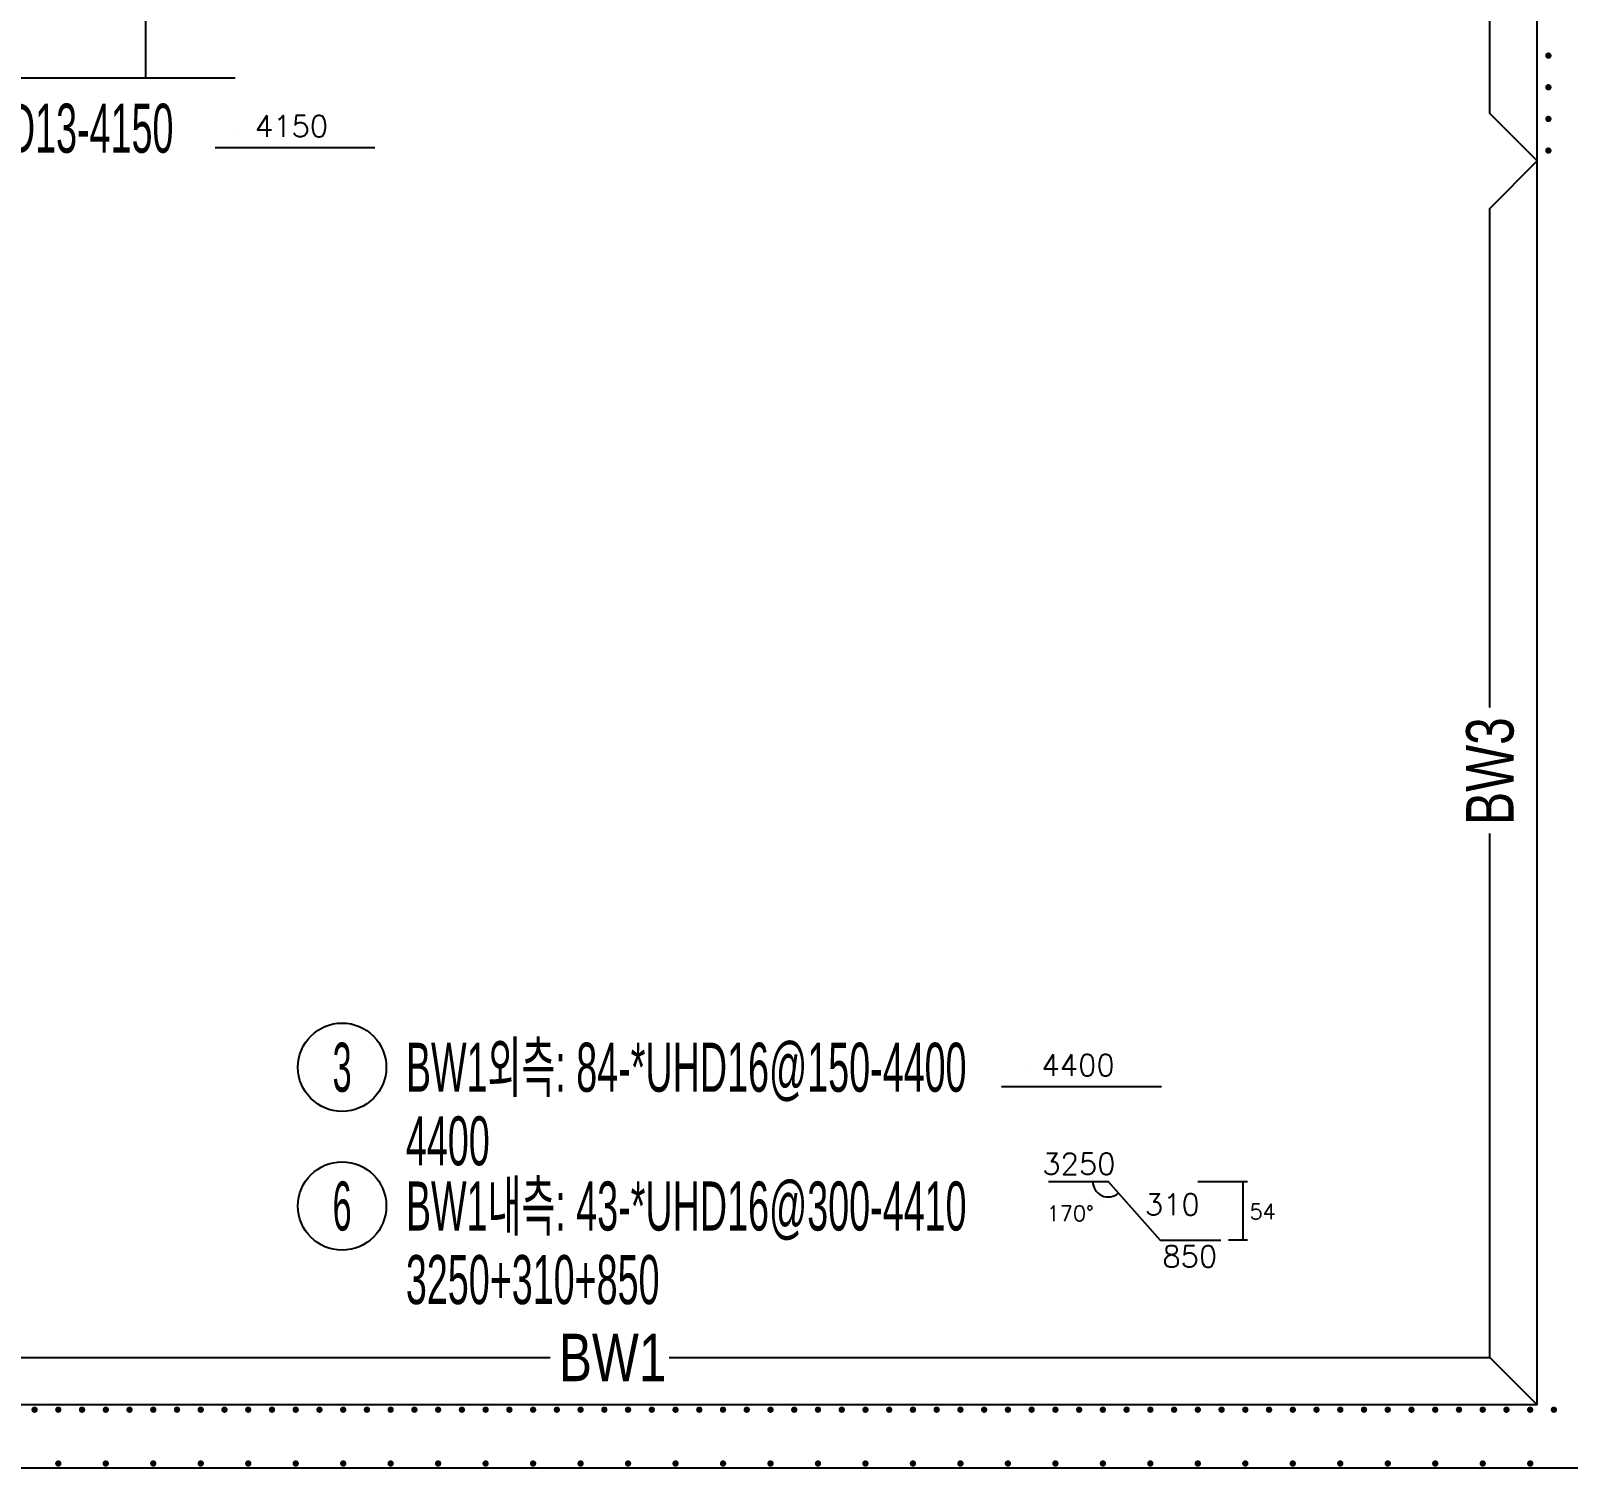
# Model space of a CAD drawing. Header units: millimetres. Extents: x 317501 to 2277231, y -321722 to 1186893.
# Drawn here: x 431813 to 441528, y -232262 to -223180 of the extents above; entities that cross this region are included whole.
import ezdxf
from ezdxf.enums import TextEntityAlignment as Align

# ---------------------------------------------------------------- set-up
doc = ezdxf.new("R2010")
doc.units = ezdxf.units.MM
doc.header["$LTSCALE"] = 57
for name, color, linetype in [('COMM', 2, 'Continuous'), ('DIM', 7, 'Continuous'), ('LEADER', 7, 'Continuous'), ('RP_TAG', 7, 'Continuous'), ('W1', 11, 'Continuous'), ('XREBAR', 1, 'Continuous'), ('XS-기초$0$기초연단', 3, 'Continuous'), ('XTAG', 7, 'Continuous')]:
    doc.layers.add(name, color=color, linetype=linetype)
doc.layers.add('벽부호', color=3, linetype='Continuous', lineweight=0)
doc.styles.add('RPWK1', font='arial.ttf', dxfattribs={"bigfont": 'whgtxt.shx'})
doc.styles.add('RPWK2', font='romans.shx', dxfattribs={"bigfont": 'whgtxt.shx'})
doc.styles.add('돋음', font='Dotum.ttf')

# ---------------------------------------------------------------- blocks, each defined once
blk = doc.blocks.new('XDFHSDHSTHS')
at = {"layer": 'DIM', "color": 5}
for p, q in [((-9910, -8410), (-9910, 750)), ((-9910, -8410), (-21595, -8410)), ((-9510, -8810), (-21995, -8810))]:
    blk.add_line(p, q, dxfattribs=at)
blk = doc.blocks.new('adabtbst')
at = {"layer": 'COMM', "color": 6}
blk.add_lwpolyline([(1250.6, -2440), (1250.6, 2570)], dxfattribs=at)
at = {"layer": 'W1', "color": 5}
blk.add_line((1532.4, -2440), (-3460.2, -2440), dxfattribs=at)
blk = doc.blocks.new('*U1537', base_point=(429445.992, -223795.2755))
at = {"layer": 'RP_TAG', "color": 0, "linetype": 'Continuous', "ltscale": 100}
blk.add_circle((429723.992, -223795.2755), 279, dxfattribs=at)
at = {"layer": 'RP_TAG', "color": 0, "linetype": 'Continuous', "ltscale": 100, "style": 'RPWK1', "width": 0.55}
for s, p in [('도리용: 75-*SHD13-4150', (430126.992, -223795.2755)), ('4150', (430126.992, -224260.2755))]:
    blk.add_text(s, height=310, dxfattribs=at).set_placement(p, align=Align.MIDDLE_LEFT)
at = {"layer": 'RP_TAG', "color": 0, "linetype": 'Continuous', "ltscale": 100, "style": 'RPWK1', "width": 0.5}
blk.add_text('1', height=310, dxfattribs=at).set_placement((429723.992, -223795.2755), align=Align.MIDDLE_CENTER)
blk = doc.blocks.new('*U1551', base_point=(433502.6309, -229728.7392))
at = {"layer": 'RP_TAG', "color": 0, "linetype": 'Continuous', "ltscale": 100}
blk.add_circle((433780.6309, -229728.7392), 279, dxfattribs=at)
at = {"layer": 'RP_TAG', "color": 0, "linetype": 'Continuous', "ltscale": 100, "style": 'RPWK1', "width": 0.55}
for s, p in [('BW1외측: 84-*UHD16@150-4400', (434183.6309, -229728.7392)), ('4400', (434183.6309, -230193.7392))]:
    blk.add_text(s, height=310, dxfattribs=at).set_placement(p, align=Align.MIDDLE_LEFT)
at = {"layer": 'RP_TAG', "color": 0, "linetype": 'Continuous', "ltscale": 100, "style": 'RPWK1', "width": 0.5}
blk.add_text('3', height=310, dxfattribs=at).set_placement((433780.6309, -229728.7392), align=Align.MIDDLE_CENTER)
blk = doc.blocks.new('*U1567', base_point=(433502.6309, -230605.4547))
at = {"layer": 'RP_TAG', "color": 0, "linetype": 'Continuous', "ltscale": 100}
blk.add_circle((433780.6309, -230605.4547), 279, dxfattribs=at)
at = {"layer": 'RP_TAG', "color": 0, "linetype": 'Continuous', "ltscale": 100, "style": 'RPWK1', "width": 0.55}
for s, p in [('BW1내측: 43-*UHD16@300-4410', (434183.6309, -230605.4547)), ('3250+310+850', (434183.6309, -231070.4547))]:
    blk.add_text(s, height=310, dxfattribs=at).set_placement(p, align=Align.MIDDLE_LEFT)
at = {"layer": 'RP_TAG', "color": 0, "linetype": 'Continuous', "ltscale": 100, "style": 'RPWK1', "width": 0.5}
blk.add_text('6', height=310, dxfattribs=at).set_placement((433780.6309, -230605.4547), align=Align.MIDDLE_CENTER)

msp = doc.modelspace()

# ---------------------------------------------------------------- linework, layer by layer
at = {"layer": 'LEADER'}
for p, q in [((441032.4, -223702.5), (441032.4, -222402.5)), ((441332.4, -224002.5), (441032.4, -223702.5)), ((441032.4, -231562.5), (441332.4, -231862.5))]:
    msp.add_line(p, q, dxfattribs=at)
for points in [[(441032.4, -227455.1), (441032.4, -224302.5), (441332.4, -224002.5)], [(435846.6, -231562.5), (441032.4, -231562.5), (441032.4, -228252.1)], [(429947.4, -230425), (429947.4, -231562.5), (435096, -231562.5)]]:
    msp.add_lwpolyline(points, dxfattribs=at)
at = {"layer": 'RP_TAG', "color": 250, "linetype": 'Continuous', "ltscale": 100}
for p, q in [((433123.7, -223795.3), (433123.7, -223795.3)), ((438093.2, -229728.7), (438093.2, -229728.7)), ((438548.9, -230605.5), (438548.9, -230605.5))]:
    msp.add_line(p, q, dxfattribs=at)
at = {"layer": 'RP_TAG', "color": 0, "linetype": 'Continuous', "ltscale": 100}
for p, q in [((439187.6, -230450.6), (439500.9, -230450.6)), ((439471.2, -230453.5), (439471.2, -230823.4)), ((439500.9, -230820.5), (439381.7, -230820.5))]:
    msp.add_line(p, q, dxfattribs=at)
at = {"layer": 'RP_TAG', "color": 1, "linetype": 'Continuous', "ltscale": 100}
for points in [[(432978, -223917.9), (433988.3, -223917.9)], [(437947.5, -229851.3), (438957.8, -229851.3)], [(438243.9, -230450.6), (438621.2, -230450.6), (438948.5, -230820.5), (439333.1, -230820.5)]]:
    msp.add_lwpolyline(points, dxfattribs=at)
at = {"layer": 'RP_TAG', "color": 0, "linetype": 'Continuous', "ltscale": 100}
msp.add_arc((438621.2, -230450.6), 97.7, 180, 311.51807, dxfattribs=at)
at = {"layer": 'XREBAR', "color": 171, "linetype": 'Continuous', "ltscale": 2.33129e-317, "const_width": 20}
for points in [[(431827.4, -231892.5, -1), (431847.4, -231892.5, -1), (431827.4, -231892.5)], [(431977.4, -231892.5, -1), (431997.4, -231892.5, -1), (431977.4, -231892.5)], [(432127.4, -231892.5, -1), (432147.4, -231892.5, -1), (432127.4, -231892.5)], [(432277.4, -231892.5, -1), (432297.4, -231892.5, -1), (432277.4, -231892.5)], [(432427.4, -231892.5, -1), (432447.4, -231892.5, -1), (432427.4, -231892.5)], [(432577.4, -231892.5, -1), (432597.4, -231892.5, -1), (432577.4, -231892.5)], [(432727.4, -231892.5, -1), (432747.4, -231892.5, -1), (432727.4, -231892.5)], [(432877.4, -231892.5, -1), (432897.4, -231892.5, -1), (432877.4, -231892.5)], [(433027.4, -231892.5, -1), (433047.4, -231892.5, -1), (433027.4, -231892.5)], [(433177.4, -231892.5, -1), (433197.4, -231892.5, -1), (433177.4, -231892.5)], [(433327.4, -231892.5, -1), (433347.4, -231892.5, -1), (433327.4, -231892.5)], [(433477.4, -231892.5, -1), (433497.4, -231892.5, -1), (433477.4, -231892.5)], [(433627.4, -231892.5, -1), (433647.4, -231892.5, -1), (433627.4, -231892.5)], [(433777.4, -231892.5, -1), (433797.4, -231892.5, -1), (433777.4, -231892.5)], [(433927.4, -231892.5, -1), (433947.4, -231892.5, -1), (433927.4, -231892.5)], [(434077.4, -231892.5, -1), (434097.4, -231892.5, -1), (434077.4, -231892.5)], [(434227.4, -231892.5, -1), (434247.4, -231892.5, -1), (434227.4, -231892.5)], [(434377.4, -231892.5, -1), (434397.4, -231892.5, -1), (434377.4, -231892.5)], [(434527.4, -231892.5, -1), (434547.4, -231892.5, -1), (434527.4, -231892.5)], [(434677.4, -231892.5, -1), (434697.4, -231892.5, -1), (434677.4, -231892.5)], [(434827.4, -231892.5, -1), (434847.4, -231892.5, -1), (434827.4, -231892.5)], [(434977.4, -231892.5, -1), (434997.4, -231892.5, -1), (434977.4, -231892.5)], [(435127.4, -231892.5, -1), (435147.4, -231892.5, -1), (435127.4, -231892.5)], [(435277.4, -231892.5, -1), (435297.4, -231892.5, -1), (435277.4, -231892.5)], [(435427.4, -231892.5, -1), (435447.4, -231892.5, -1), (435427.4, -231892.5)], [(435577.4, -231892.5, -1), (435597.4, -231892.5, -1), (435577.4, -231892.5)], [(435727.4, -231892.5, -1), (435747.4, -231892.5, -1), (435727.4, -231892.5)], [(435877.4, -231892.5, -1), (435897.4, -231892.5, -1), (435877.4, -231892.5)], [(436027.4, -231892.5, -1), (436047.4, -231892.5, -1), (436027.4, -231892.5)], [(436177.4, -231892.5, -1), (436197.4, -231892.5, -1), (436177.4, -231892.5)], [(436327.4, -231892.5, -1), (436347.4, -231892.5, -1), (436327.4, -231892.5)], [(436477.4, -231892.5, -1), (436497.4, -231892.5, -1), (436477.4, -231892.5)], [(436627.4, -231892.5, -1), (436647.4, -231892.5, -1), (436627.4, -231892.5)], [(436777.4, -231892.5, -1), (436797.4, -231892.5, -1), (436777.4, -231892.5)], [(436927.4, -231892.5, -1), (436947.4, -231892.5, -1), (436927.4, -231892.5)], [(437077.4, -231892.5, -1), (437097.4, -231892.5, -1), (437077.4, -231892.5)], [(437227.4, -231892.5, -1), (437247.4, -231892.5, -1), (437227.4, -231892.5)], [(437377.4, -231892.5, -1), (437397.4, -231892.5, -1), (437377.4, -231892.5)], [(437527.4, -231892.5, -1), (437547.4, -231892.5, -1), (437527.4, -231892.5)], [(437677.4, -231892.5, -1), (437697.4, -231892.5, -1), (437677.4, -231892.5)], [(437827.4, -231892.5, -1), (437847.4, -231892.5, -1), (437827.4, -231892.5)], [(437977.4, -231892.5, -1), (437997.4, -231892.5, -1), (437977.4, -231892.5)], [(438127.4, -231892.5, -1), (438147.4, -231892.5, -1), (438127.4, -231892.5)], [(438277.4, -231892.5, -1), (438297.4, -231892.5, -1), (438277.4, -231892.5)], [(438427.4, -231892.5, -1), (438447.4, -231892.5, -1), (438427.4, -231892.5)], [(438577.4, -231892.5, -1), (438597.4, -231892.5, -1), (438577.4, -231892.5)], [(438727.4, -231892.5, -1), (438747.4, -231892.5, -1), (438727.4, -231892.5)], [(438877.4, -231892.5, -1), (438897.4, -231892.5, -1), (438877.4, -231892.5)], [(439027.4, -231892.5, -1), (439047.4, -231892.5, -1), (439027.4, -231892.5)], [(439177.4, -231892.5, -1), (439197.4, -231892.5, -1), (439177.4, -231892.5)], [(439327.4, -231892.5, -1), (439347.4, -231892.5, -1), (439327.4, -231892.5)], [(439477.4, -231892.5, -1), (439497.4, -231892.5, -1), (439477.4, -231892.5)], [(439627.4, -231892.5, -1), (439647.4, -231892.5, -1), (439627.4, -231892.5)], [(439777.4, -231892.5, -1), (439797.4, -231892.5, -1), (439777.4, -231892.5)], [(439927.4, -231892.5, -1), (439947.4, -231892.5, -1), (439927.4, -231892.5)], [(440077.4, -231892.5, -1), (440097.4, -231892.5, -1), (440077.4, -231892.5)], [(440227.4, -231892.5, -1), (440247.4, -231892.5, -1), (440227.4, -231892.5)], [(440377.4, -231892.5, -1), (440397.4, -231892.5, -1), (440377.4, -231892.5)], [(440527.4, -231892.5, -1), (440547.4, -231892.5, -1), (440527.4, -231892.5)], [(440677.4, -231892.5, -1), (440697.4, -231892.5, -1), (440677.4, -231892.5)], [(440827.4, -231892.5, -1), (440847.4, -231892.5, -1), (440827.4, -231892.5)], [(440977.4, -231892.5, -1), (440997.4, -231892.5, -1), (440977.4, -231892.5)], [(441127.4, -231892.5, -1), (441147.4, -231892.5, -1), (441127.4, -231892.5)], [(441277.4, -231892.5, -1), (441297.4, -231892.5, -1), (441277.4, -231892.5)], [(441427.4, -231892.5, -1), (441447.4, -231892.5, -1), (441427.4, -231892.5)], [(431977.4, -232232.5, -1), (431997.4, -232232.5, -1), (431977.4, -232232.5)], [(432277.4, -232232.5, -1), (432297.4, -232232.5, -1), (432277.4, -232232.5)], [(432577.4, -232232.5, -1), (432597.4, -232232.5, -1), (432577.4, -232232.5)], [(432877.4, -232232.5, -1), (432897.4, -232232.5, -1), (432877.4, -232232.5)], [(433177.4, -232232.5, -1), (433197.4, -232232.5, -1), (433177.4, -232232.5)], [(433477.4, -232232.5, -1), (433497.4, -232232.5, -1), (433477.4, -232232.5)], [(433777.4, -232232.5, -1), (433797.4, -232232.5, -1), (433777.4, -232232.5)], [(434077.4, -232232.5, -1), (434097.4, -232232.5, -1), (434077.4, -232232.5)], [(434377.4, -232232.5, -1), (434397.4, -232232.5, -1), (434377.4, -232232.5)], [(434677.4, -232232.5, -1), (434697.4, -232232.5, -1), (434677.4, -232232.5)], [(434977.4, -232232.5, -1), (434997.4, -232232.5, -1), (434977.4, -232232.5)], [(435277.4, -232232.5, -1), (435297.4, -232232.5, -1), (435277.4, -232232.5)], [(435577.4, -232232.5, -1), (435597.4, -232232.5, -1), (435577.4, -232232.5)], [(435877.4, -232232.5, -1), (435897.4, -232232.5, -1), (435877.4, -232232.5)], [(436177.4, -232232.5, -1), (436197.4, -232232.5, -1), (436177.4, -232232.5)], [(436477.4, -232232.5, -1), (436497.4, -232232.5, -1), (436477.4, -232232.5)], [(436777.4, -232232.5, -1), (436797.4, -232232.5, -1), (436777.4, -232232.5)], [(437077.4, -232232.5, -1), (437097.4, -232232.5, -1), (437077.4, -232232.5)], [(437377.4, -232232.5, -1), (437397.4, -232232.5, -1), (437377.4, -232232.5)], [(437677.4, -232232.5, -1), (437697.4, -232232.5, -1), (437677.4, -232232.5)], [(437977.4, -232232.5, -1), (437997.4, -232232.5, -1), (437977.4, -232232.5)], [(438277.4, -232232.5, -1), (438297.4, -232232.5, -1), (438277.4, -232232.5)], [(438577.4, -232232.5, -1), (438597.4, -232232.5, -1), (438577.4, -232232.5)], [(438877.4, -232232.5, -1), (438897.4, -232232.5, -1), (438877.4, -232232.5)], [(439177.4, -232232.5, -1), (439197.4, -232232.5, -1), (439177.4, -232232.5)], [(439477.4, -232232.5, -1), (439497.4, -232232.5, -1), (439477.4, -232232.5)], [(439777.4, -232232.5, -1), (439797.4, -232232.5, -1), (439777.4, -232232.5)], [(440077.4, -232232.5, -1), (440097.4, -232232.5, -1), (440077.4, -232232.5)], [(440377.4, -232232.5, -1), (440397.4, -232232.5, -1), (440377.4, -232232.5)], [(440677.4, -232232.5, -1), (440697.4, -232232.5, -1), (440677.4, -232232.5)], [(440977.4, -232232.5, -1), (440997.4, -232232.5, -1), (440977.4, -232232.5)], [(441277.4, -232232.5, -1), (441297.4, -232232.5, -1), (441277.4, -232232.5)]]:
    msp.add_lwpolyline(points, format="xyb", dxfattribs=at)
at = {"layer": '벽부호', "const_width": 20}
for points in [[(441392.4, -223336.7, -1), (441412.4, -223336.7, -1), (441392.4, -223336.7)], [(441392.4, -223536.7, -1), (441412.4, -223536.7, -1), (441392.4, -223536.7)], [(441392.4, -223736.7, -1), (441412.4, -223736.7, -1), (441392.4, -223736.7)], [(441392.4, -223936.7, -1), (441412.4, -223936.7, -1), (441392.4, -223936.7)]]:
    msp.add_lwpolyline(points, format="xyb", dxfattribs=at)

# ---------------------------------------------------------------- block references
at = {"layer": 'RP_TAG', "color": 11, "linetype": 'Continuous', "ltscale": 1.86612e-317}
msp.add_blockref('*U1537', (429446, -223795.3), dxfattribs=at)
at = {"layer": 'RP_TAG', "color": 171, "linetype": 'Continuous', "ltscale": 1.86612e-317}
for name, p in [('*U1551', (433502.6, -229728.7)), ('*U1567', (433502.6, -230605.5))]:
    msp.add_blockref(name, p, dxfattribs=at)
at = {"layer": 'XS-기초$0$기초연단', "xscale": 2, "yscale": 2, "zscale": 2}
msp.add_blockref('adabtbst', (430039.4, -218599.1), dxfattribs=at)
at = {"layer": 'XTAG', "color": 4}
msp.add_blockref('XDFHSDHSTHS', (451242.4, -223452.5), dxfattribs=at)

# ---------------------------------------------------------------- texts
at = {"layer": 'RP_TAG', "color": 2, "linetype": 'Continuous', "ltscale": 100, "style": 'RPWK2'}
for s, p in [('4150', (433461, -223890.7)), ('4400', (438430.5, -229824.2)), ('3250', (438436.1, -230447.7))]:
    msp.add_text(s, height=135.02, dxfattribs=at).set_placement(p, align=Align.BOTTOM_CENTER)
msp.add_text('170%%D', height=96.44, dxfattribs=at).set_placement((438530.6, -230729.3), align=Align.BOTTOM_RIGHT)
msp.add_text('310', height=135.02, dxfattribs=at).set_placement((438852.1, -230704.1), align=Align.BOTTOM_LEFT)
at = {"layer": 'RP_TAG', "color": 7, "linetype": 'Continuous', "ltscale": 100, "style": 'RPWK2'}
msp.add_text('54', height=96.44, dxfattribs=at).set_placement((439514.5, -230641), align=Align.MIDDLE_LEFT)
at = {"layer": 'RP_TAG', "color": 2, "linetype": 'Continuous', "ltscale": 100, "style": 'RPWK2'}
msp.add_text('850', height=135.02, dxfattribs=at).set_placement((439136.8, -230856.2), align=Align.TOP_CENTER)
at = {"layer": '벽부호', "style": '돋음', "width": 0.8}
msp.add_text('BW3', height=300, rotation=90, dxfattribs=at).set_placement((441032.4, -227857.5), align=Align.MIDDLE_CENTER)
msp.add_text('BW1', height=300, dxfattribs=at).set_placement((435489.9, -231562.5), align=Align.MIDDLE_CENTER)

doc.saveas('drawing.dxf')
